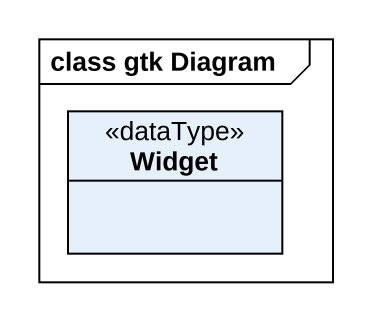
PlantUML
@startuml
mainframe class gtk Diagram
hide circle
hide empty members
class Widget <<dataType>>
@enduml
